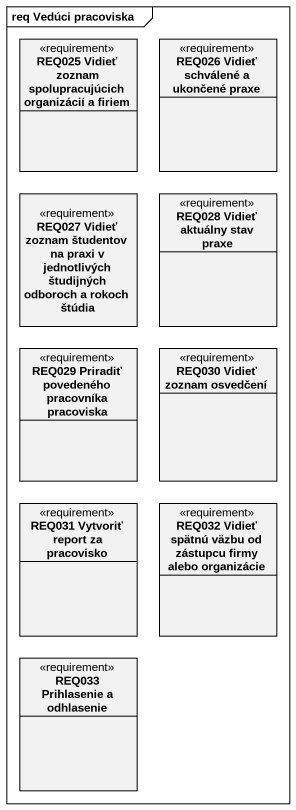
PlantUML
@startuml
mainframe req Vedúci pracoviska
hide circle
hide empty members
class "REQ025 Vidieť zoznam spolupracujúcich organizácií a firiem" as REQ025_Vidieť_zoznam <<requirement>>
class "REQ026 Vidieť schválené a ukončené praxe" as REQ026_Vidieť_schválené_a <<requirement>>
class "REQ027 Vidieť zoznam študentov na praxi v jednotlivých študijných odboroch a rokoch štúdia" as REQ027_Vidieť_zoznam <<requirement>>
class "REQ028 Vidieť aktuálny stav praxe" as REQ028_Vidieť_aktuálny_stav <<requirement>>
class "REQ029 Priradiť povedeného pracovníka pracoviska" as REQ029_Priradiť_povedeného <<requirement>>
class "REQ030 Vidieť zoznam osvedčení" as REQ030_Vidieť_zoznam <<requirement>>
class "REQ031 Vytvoriť report za pracovisko" as REQ031_Vytvoriť_report_za <<requirement>>
class "REQ032 Vidieť spätnú väzbu od zástupcu firmy alebo organizácie" as REQ032_Vidieť_spätnú_väzbu <<requirement>>
class "REQ033 Prihlasenie a odhlasenie" as REQ033_Prihlasenie_a <<requirement>>
@enduml
